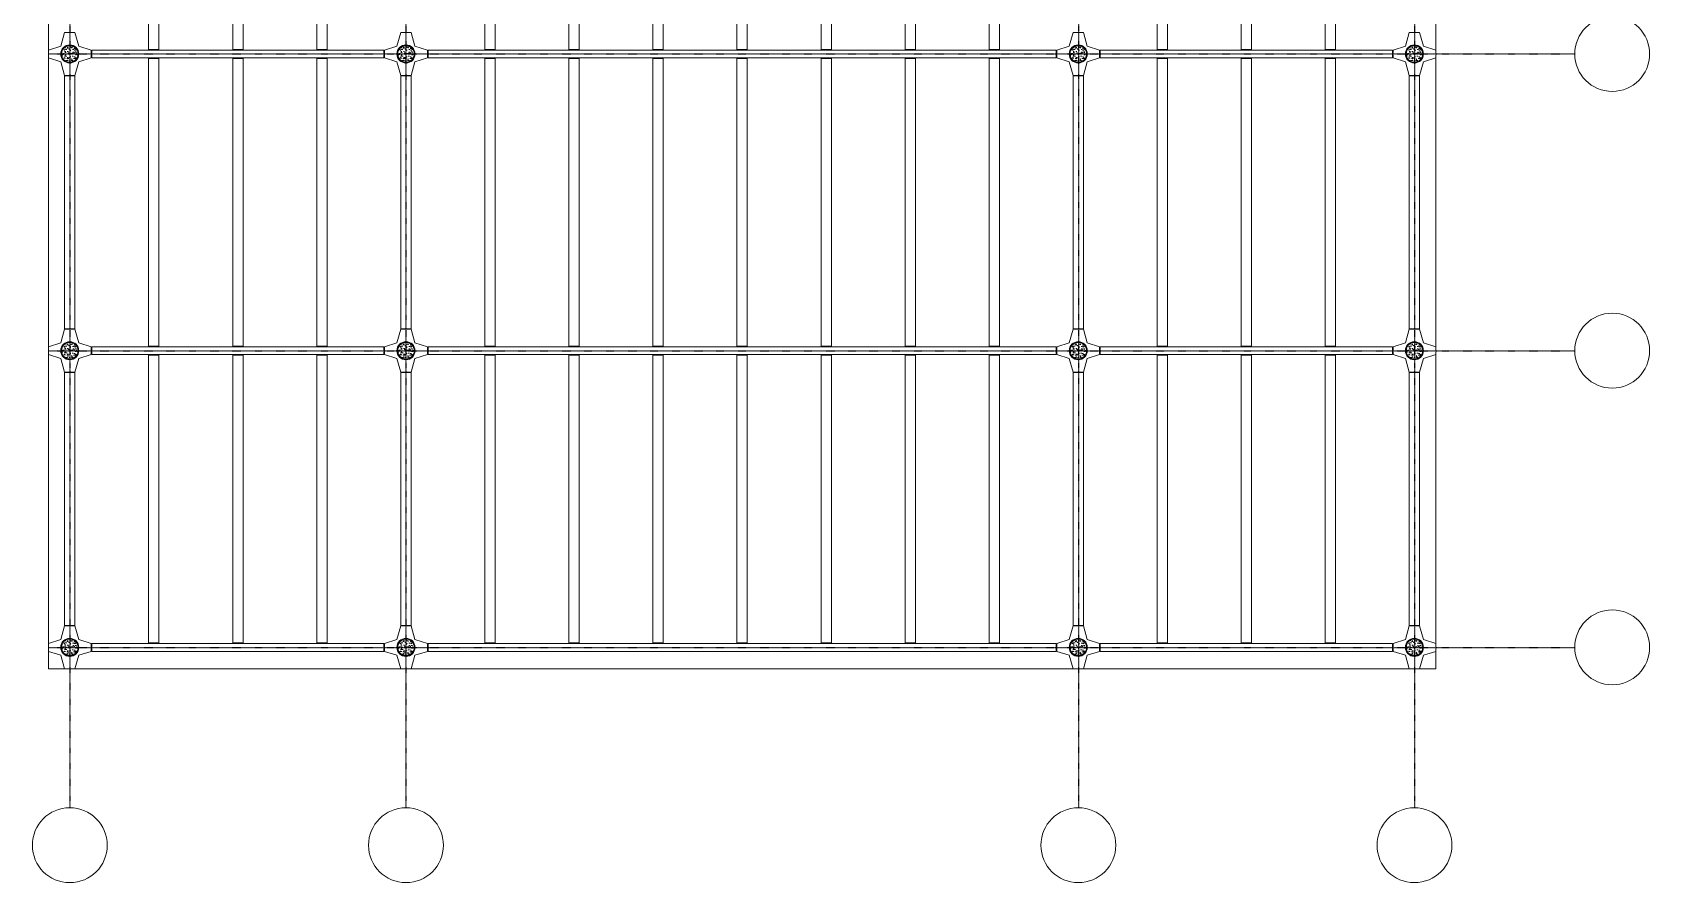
# Model space of a CAD drawing. Header units: millimetres. Extents: x -6949 to 305728, y -55091 to 76684.
# Drawn here: x 264678 to 305569, y -4653 to 16840 of the extents above; entities that cross this region are included whole.
import ezdxf

# ---------------------------------------------------------------- set-up
doc = ezdxf.new("R2010")
doc.units = ezdxf.units.MM
doc.linetypes.add('TRATTO-PUNTO', pattern=[1, 0.5, -0.25, 0, -0.25])
for name, color, linetype, lineweight in [('armatura', 1, 'Continuous', 15), ('cemento', 253, 'Continuous', 9), ('piastra', 30, 'Continuous', 18), ('S-BEAM', 5, 'Continuous', 18), ('S-COLS', 7, 'Continuous', 18), ('solaio', 252, 'Continuous', 9)]:
    doc.layers.add(name, color=color, linetype=linetype, lineweight=lineweight)
doc.layers.add('griglie', color=6, linetype='TRATTO-PUNTO')

# ---------------------------------------------------------------- blocks, each defined once
blk = doc.blocks.new('*U316')
blk.add_circle((0, 0), 8)
blk = doc.blocks.new('*U317')
at = {"layer": 'armatura', "color": 0, "linetype": 'ByBlock', "lineweight": -2, "transparency": 16777216}
for p, rotation in [((17391, -55181), 323.9999999999998), ((17476, -55119), 287.9999999999999), ((17582, -55119), 251.9999999999999), ((17667, -55181), 215.9999999999999), ((17391, -55381), 35.99999999999999), ((17476, -55443), 71.99999999999996), ((17582, -55443), 108), ((17667, -55381), 143.9999999999999), ((17700, -55281), 180)]:
    blk.add_blockref('*U316', p, dxfattribs=dict(at, rotation=rotation))
blk.add_blockref('*U316', (17359, -55281), dxfattribs=at)
blk = doc.blocks.new('*U302')
blk.add_circle((0, 0), 8)
blk = doc.blocks.new('*U303')
at = {"layer": 'armatura', "color": 0, "linetype": 'ByBlock', "lineweight": -2, "transparency": 16777216}
for p, rotation in [((17391, -55181), 323.9999999999998), ((17476, -55119), 287.9999999999999), ((17582, -55119), 251.9999999999999), ((17667, -55181), 215.9999999999999), ((17391, -55381), 35.99999999999999), ((17476, -55443), 71.99999999999996), ((17582, -55443), 108), ((17667, -55381), 143.9999999999999), ((17700, -55281), 180)]:
    blk.add_blockref('*U302', p, dxfattribs=dict(at, rotation=rotation))
blk.add_blockref('*U302', (17359, -55281), dxfattribs=at)
blk = doc.blocks.new('*U304')
blk.add_circle((0, 0), 8)
blk = doc.blocks.new('*U305')
at = {"layer": 'armatura', "color": 0, "linetype": 'ByBlock', "lineweight": -2, "transparency": 16777216}
for p, rotation in [((17391, -55181), 323.9999999999998), ((17476, -55119), 287.9999999999999), ((17582, -55119), 251.9999999999999), ((17667, -55181), 215.9999999999999), ((17391, -55381), 35.99999999999999), ((17476, -55443), 71.99999999999996), ((17582, -55443), 108), ((17667, -55381), 143.9999999999999), ((17700, -55281), 180)]:
    blk.add_blockref('*U304', p, dxfattribs=dict(at, rotation=rotation))
blk.add_blockref('*U304', (17359, -55281), dxfattribs=at)
blk = doc.blocks.new('*U306')
blk.add_circle((0, 0), 8)
blk = doc.blocks.new('*U307')
at = {"layer": 'armatura', "color": 0, "linetype": 'ByBlock', "lineweight": -2, "transparency": 16777216}
for p, rotation in [((17391, -55181), 323.9999999999998), ((17476, -55119), 287.9999999999999), ((17582, -55119), 251.9999999999999), ((17667, -55181), 215.9999999999999), ((17391, -55381), 35.99999999999999), ((17476, -55443), 71.99999999999996), ((17582, -55443), 108), ((17667, -55381), 143.9999999999999), ((17700, -55281), 180)]:
    blk.add_blockref('*U306', p, dxfattribs=dict(at, rotation=rotation))
blk.add_blockref('*U306', (17359, -55281), dxfattribs=at)
blk = doc.blocks.new('*U308')
blk.add_circle((0, 0), 8)
blk = doc.blocks.new('*U309')
at = {"layer": 'armatura', "color": 0, "linetype": 'ByBlock', "lineweight": -2, "transparency": 16777216}
for p, rotation in [((17391, -55181), 323.9999999999998), ((17476, -55119), 287.9999999999999), ((17582, -55119), 251.9999999999999), ((17667, -55181), 215.9999999999999), ((17391, -55381), 35.99999999999999), ((17476, -55443), 71.99999999999996), ((17582, -55443), 108), ((17667, -55381), 143.9999999999999), ((17700, -55281), 180)]:
    blk.add_blockref('*U308', p, dxfattribs=dict(at, rotation=rotation))
blk.add_blockref('*U308', (17359, -55281), dxfattribs=at)
blk = doc.blocks.new('*U310')
blk.add_circle((0, 0), 8)
blk = doc.blocks.new('*U311')
at = {"layer": 'armatura', "color": 0, "linetype": 'ByBlock', "lineweight": -2, "transparency": 16777216}
for p, rotation in [((17391, -55181), 323.9999999999998), ((17476, -55119), 287.9999999999999), ((17582, -55119), 251.9999999999999), ((17667, -55181), 215.9999999999999), ((17391, -55381), 35.99999999999999), ((17476, -55443), 71.99999999999996), ((17582, -55443), 108), ((17667, -55381), 143.9999999999999), ((17700, -55281), 180)]:
    blk.add_blockref('*U310', p, dxfattribs=dict(at, rotation=rotation))
blk.add_blockref('*U310', (17359, -55281), dxfattribs=at)
blk = doc.blocks.new('*U345')
blk.add_circle((0, 0), 8)
blk = doc.blocks.new('*U346')
at = {"layer": 'armatura', "color": 0, "linetype": 'ByBlock', "lineweight": -2, "transparency": 16777216}
for p, rotation in [((17391, -55181), 323.9999999999998), ((17476, -55119), 287.9999999999999), ((17582, -55119), 251.9999999999999), ((17667, -55181), 215.9999999999999), ((17391, -55381), 35.99999999999999), ((17476, -55443), 71.99999999999996), ((17582, -55443), 108), ((17667, -55381), 143.9999999999999), ((17700, -55281), 180)]:
    blk.add_blockref('*U345', p, dxfattribs=dict(at, rotation=rotation))
blk.add_blockref('*U345', (17359, -55281), dxfattribs=at)
blk = doc.blocks.new('*U347')
blk.add_circle((0, 0), 8)
blk = doc.blocks.new('*U348')
at = {"layer": 'armatura', "color": 0, "linetype": 'ByBlock', "lineweight": -2, "transparency": 16777216}
for p, rotation in [((17391, -55181), 323.9999999999998), ((17476, -55119), 287.9999999999999), ((17582, -55119), 251.9999999999999), ((17667, -55181), 215.9999999999999), ((17391, -55381), 35.99999999999999), ((17476, -55443), 71.99999999999996), ((17582, -55443), 108), ((17667, -55381), 143.9999999999999), ((17700, -55281), 180)]:
    blk.add_blockref('*U347', p, dxfattribs=dict(at, rotation=rotation))
blk.add_blockref('*U347', (17359, -55281), dxfattribs=at)
blk = doc.blocks.new('*U349')
blk.add_circle((0, 0), 8)
blk = doc.blocks.new('*U350')
at = {"layer": 'armatura', "color": 0, "linetype": 'ByBlock', "lineweight": -2, "transparency": 16777216}
for p, rotation in [((17391, -55181), 323.9999999999998), ((17476, -55119), 287.9999999999999), ((17582, -55119), 251.9999999999999), ((17667, -55181), 215.9999999999999), ((17391, -55381), 35.99999999999999), ((17476, -55443), 71.99999999999996), ((17582, -55443), 108), ((17667, -55381), 143.9999999999999), ((17700, -55281), 180)]:
    blk.add_blockref('*U349', p, dxfattribs=dict(at, rotation=rotation))
blk.add_blockref('*U349', (17359, -55281), dxfattribs=at)
blk = doc.blocks.new('*U351')
blk.add_circle((0, 0), 8)
blk = doc.blocks.new('*U352')
at = {"layer": 'armatura', "color": 0, "linetype": 'ByBlock', "lineweight": -2, "transparency": 16777216}
for p, rotation in [((17391, -55181), 323.9999999999998), ((17476, -55119), 287.9999999999999), ((17582, -55119), 251.9999999999999), ((17667, -55181), 215.9999999999999), ((17391, -55381), 35.99999999999999), ((17476, -55443), 71.99999999999996), ((17582, -55443), 108), ((17667, -55381), 143.9999999999999), ((17700, -55281), 180)]:
    blk.add_blockref('*U351', p, dxfattribs=dict(at, rotation=rotation))
blk.add_blockref('*U351', (17359, -55281), dxfattribs=at)
blk = doc.blocks.new('*U353')
blk.add_circle((0, 0), 8)
blk = doc.blocks.new('*U338')
at = {"layer": 'armatura', "color": 0, "linetype": 'ByBlock', "lineweight": -2, "transparency": 16777216}
for p, rotation in [((17391, -55181), 323.9999999999998), ((17476, -55119), 287.9999999999999), ((17582, -55119), 251.9999999999999), ((17667, -55181), 215.9999999999999), ((17391, -55381), 35.99999999999999), ((17476, -55443), 71.99999999999996), ((17582, -55443), 108), ((17667, -55381), 143.9999999999999), ((17700, -55281), 180)]:
    blk.add_blockref('*U353', p, dxfattribs=dict(at, rotation=rotation))
blk.add_blockref('*U353', (17359, -55281), dxfattribs=at)
blk = doc.blocks.new('*U339')
blk.add_circle((0, 0), 8)
blk = doc.blocks.new('*U340')
at = {"layer": 'armatura', "color": 0, "linetype": 'ByBlock', "lineweight": -2, "transparency": 16777216}
for p, rotation in [((17391, -55181), 323.9999999999998), ((17476, -55119), 287.9999999999999), ((17582, -55119), 251.9999999999999), ((17667, -55181), 215.9999999999999), ((17391, -55381), 35.99999999999999), ((17476, -55443), 71.99999999999996), ((17582, -55443), 108), ((17667, -55381), 143.9999999999999), ((17700, -55281), 180)]:
    blk.add_blockref('*U339', p, dxfattribs=dict(at, rotation=rotation))
blk.add_blockref('*U339', (17359, -55281), dxfattribs=at)
blk = doc.blocks.new('*U326')
at = {"true_color": 0xc7c8ca}
h = blk.add_hatch(color=9, dxfattribs=at)
h.dxf.hatch_style = 1
h.paths.add_polyline_path([(-229, 0, 1), (229, 0, 1)])
h.paths.add_polyline_path([(-209, 0, -1), (209, 0, -1)], flags=16)
h.paths.add_polyline_path([(-146, -100, -1), (-130, -100, -1)], flags=0)
h.paths.add_polyline_path([(-179, 0, -1), (-163, 0, -1)], flags=0)
h.paths.add_polyline_path([(-61, -162, -1), (-45, -162, -1)], flags=0)
h.paths.add_polyline_path([(-146, 100, -1), (-130, 100, -1)], flags=0)
h.paths.add_polyline_path([(45, -162, -1), (61, -162, -1)], flags=0)
h.paths.add_polyline_path([(-61, 162, -1), (-45, 162, -1)], flags=0)
h.paths.add_polyline_path([(130, -100, -1), (146, -100, -1)], flags=0)
h.paths.add_polyline_path([(45, 162, -1), (61, 162, -1)], flags=0)
h.paths.add_polyline_path([(163, 0, -1), (179, 0, -1)], flags=0)
h.paths.add_polyline_path([(130, 100, -1), (146, 100, -1)], flags=0)
blk = doc.blocks.new('*U327')
at = {"layer": 'piastra', "color": 0, "linetype": 'ByBlock', "lineweight": -2, "transparency": 16777216}
for p in [(0, 37500), (8500, 37500), (0, 30000), (8500, 30000), (0, 22500), (8500, 22500), (0, 15000), (8500, 15000), (0, 7500), (8500, 7500), (0, 0), (8500, 0)]:
    blk.add_blockref('*U326', p, dxfattribs=at)
blk = doc.blocks.new('*U328')
at = {"true_color": 0xc7c8ca}
h = blk.add_hatch(color=9, dxfattribs=at)
h.dxf.hatch_style = 1
h.paths.add_polyline_path([(-229, 0, 1), (229, 0, 1)])
h.paths.add_polyline_path([(-209, 0, -1), (209, 0, -1)], flags=16)
h.paths.add_polyline_path([(-146, -100, -1), (-130, -100, -1)], flags=0)
h.paths.add_polyline_path([(-179, 0, -1), (-163, 0, -1)], flags=0)
h.paths.add_polyline_path([(-61, -162, -1), (-45, -162, -1)], flags=0)
h.paths.add_polyline_path([(-146, 100, -1), (-130, 100, -1)], flags=0)
h.paths.add_polyline_path([(45, -162, -1), (61, -162, -1)], flags=0)
h.paths.add_polyline_path([(-61, 162, -1), (-45, 162, -1)], flags=0)
h.paths.add_polyline_path([(130, -100, -1), (146, -100, -1)], flags=0)
h.paths.add_polyline_path([(45, 162, -1), (61, 162, -1)], flags=0)
h.paths.add_polyline_path([(163, 0, -1), (179, 0, -1)], flags=0)
h.paths.add_polyline_path([(130, 100, -1), (146, 100, -1)], flags=0)
blk = doc.blocks.new('*U329')
at = {"layer": 'piastra', "color": 0, "linetype": 'ByBlock', "lineweight": -2, "transparency": 16777216}
for p in [(0, 37500), (8500, 37500), (0, 30000), (8500, 30000), (0, 22500), (8500, 22500), (0, 15000), (8500, 15000), (0, 7500), (8500, 7500), (0, 0), (8500, 0)]:
    blk.add_blockref('*U328', p, dxfattribs=at)

msp = doc.modelspace()

# ---------------------------------------------------------------- hatches: boundary and pattern name
at = {"layer": 'cemento'}
h = msp.add_hatch(dxfattribs=at)
h.set_pattern_fill('AR-CONC', color=256, angle=48)
h.set_pattern_definition([(98, (102623.7, 15939.3), (133.75039, 124.72426), [19.05, -209.55]), (43, (102623.7, 15939.3), (-165.56536, 101.65102), [15.24, -167.64058]), (148.45144, (102634.84, 15949.69), (-31.81497, 226.37527), [16.19, -178.09024]), (94.1842, (102585.94, 15973.29), (212.63082, 173.31918), [28.575, -314.325]), (144.63556, (102603.66, 15987.73), (-25.01907, 341.98605), [24.285, -267.1356]), (39.18415, (102585.94, 15973.29), (-25.01907, 341.98605), [22.85997, -251.45973]), (69, (102612.38, 15983.66), (177.44768, 44.24268), [19.05, -209.55]), (14, (102612.38, 15983.66), (-95.5247, 169.17366), [15.24, -167.64]), (119.45145, (102627.17, 15987.35), (81.92298, 213.41634), [16.19, -178.08994]), (85.5, (102623.696, 15939.294), (-60.76996, 58.873644), [0, -165.608, 0, -170.18, 0, -168.275]), (55.5, (102623.7, 15939.29), (-29.737594, 116.690575), [0, -97.028, 0, -161.798, 0, -64.135]), (15.5, (102585.795, 15897.2), (94.985104, 96.93017), [0, -63.5, 0, -198.12, 0, -262.89]), (5.5, (102568.8, 15878.32), (80.2222, 127.09508), [0, -82.55, 0, -131.572, 0, -186.69])])
h.paths.add_polyline_path([(265416.3069, 16293.6191, 1), (265833.3069, 16293.6191, 1)])
h.paths.add_polyline_path([(265478.8695, 16193.4017, -1), (265494.8695, 16193.4017, -1)], flags=16)
h.paths.add_polyline_path([(265446.3069, 16293.6191, -1), (265462.3069, 16293.6191, -1)], flags=16)
h.paths.add_polyline_path([(265564.1195, 16131.464, -1), (265580.1195, 16131.464, -1)], flags=16)
h.paths.add_polyline_path([(265478.8695, 16393.8365, -1), (265494.8695, 16393.8365, -1)], flags=16)
h.paths.add_polyline_path([(265669.4943, 16131.464, -1), (265685.4943, 16131.464, -1)], flags=16)
h.paths.add_polyline_path([(265564.1195, 16455.7742, -1), (265580.1195, 16455.7742, -1)], flags=16)
h.paths.add_polyline_path([(265754.7443, 16193.4017, -1), (265770.7443, 16193.4017, -1)], flags=16)
h.paths.add_polyline_path([(265669.4943, 16455.7742, -1), (265685.4943, 16455.7742, -1)], flags=16)
h.paths.add_polyline_path([(265787.3069, 16293.6191, -1), (265803.3069, 16293.6191, -1)], flags=16)
h.paths.add_polyline_path([(265754.7443, 16393.8365, -1), (265770.7443, 16393.8365, -1)], flags=16)
h = msp.add_hatch(dxfattribs=at)
h.set_pattern_fill('AR-CONC', color=256, angle=48)
h.set_pattern_definition([(98, (111123.7, 15939.3), (133.75039, 124.72426), [19.05, -209.55]), (43, (111123.7, 15939.3), (-165.56536, 101.65102), [15.24, -167.64058]), (148.45144, (111134.84, 15949.69), (-31.81497, 226.37527), [16.19, -178.09024]), (94.1842, (111085.94, 15973.29), (212.63082, 173.31918), [28.575, -314.325]), (144.63556, (111103.66, 15987.73), (-25.01907, 341.98605), [24.285, -267.1356]), (39.18415, (111085.94, 15973.29), (-25.01907, 341.98605), [22.85997, -251.45973]), (69, (111112.38, 15983.66), (177.44768, 44.24268), [19.05, -209.55]), (14, (111112.38, 15983.66), (-95.5247, 169.17366), [15.24, -167.64]), (119.45145, (111127.17, 15987.35), (81.92298, 213.41634), [16.19, -178.08994]), (85.5, (111123.696, 15939.294), (-60.76996, 58.873644), [0, -165.608, 0, -170.18, 0, -168.275]), (55.5, (111123.7, 15939.29), (-29.737594, 116.690575), [0, -97.028, 0, -161.798, 0, -64.135]), (15.5, (111085.795, 15897.2), (94.985104, 96.93017), [0, -63.5, 0, -198.12, 0, -262.89]), (5.5, (111068.8, 15878.32), (80.2222, 127.09508), [0, -82.55, 0, -131.572, 0, -186.69])])
h.paths.add_polyline_path([(273916.3071, 16293.6191, 1), (274333.3071, 16293.6191, 1)])
h.paths.add_polyline_path([(273978.8698, 16193.4017, -1), (273994.8698, 16193.4017, -1)], flags=16)
h.paths.add_polyline_path([(273946.3071, 16293.6191, -1), (273962.3071, 16293.6191, -1)], flags=16)
h.paths.add_polyline_path([(274064.1198, 16131.464, -1), (274080.1198, 16131.464, -1)], flags=16)
h.paths.add_polyline_path([(273978.8698, 16393.8365, -1), (273994.8698, 16393.8365, -1)], flags=16)
h.paths.add_polyline_path([(274169.4945, 16131.464, -1), (274185.4945, 16131.464, -1)], flags=16)
h.paths.add_polyline_path([(274064.1198, 16455.7742, -1), (274080.1198, 16455.7742, -1)], flags=16)
h.paths.add_polyline_path([(274254.7445, 16193.4017, -1), (274270.7445, 16193.4017, -1)], flags=16)
h.paths.add_polyline_path([(274169.4945, 16455.7742, -1), (274185.4945, 16455.7742, -1)], flags=16)
h.paths.add_polyline_path([(274287.3071, 16293.6191, -1), (274303.3071, 16293.6191, -1)], flags=16)
h.paths.add_polyline_path([(274254.7445, 16393.8365, -1), (274270.7445, 16393.8365, -1)], flags=16)
h = msp.add_hatch(dxfattribs=at)
h.set_pattern_fill('AR-CONC', color=256, angle=48)
h.set_pattern_definition([(98, (128121.22, 15939.3), (133.75039, 124.72426), [19.05, -209.55]), (43, (128121.22, 15939.3), (-165.56536, 101.65102), [15.24, -167.64058]), (148.45144, (128132.37, 15949.69), (-31.81497, 226.37527), [16.19, -178.09024]), (94.1842, (128083.47, 15973.29), (212.63082, 173.31918), [28.575, -314.325]), (144.63556, (128101.2, 15987.73), (-25.01907, 341.98605), [24.285, -267.1356]), (39.18415, (128083.47, 15973.29), (-25.01907, 341.98605), [22.85997, -251.45973]), (69, (128109.9, 15983.66), (177.44768, 44.24268), [19.05, -209.55]), (14, (128109.9, 15983.66), (-95.5247, 169.17366), [15.24, -167.64]), (119.45145, (128124.69, 15987.35), (81.92298, 213.41634), [16.19, -178.08994]), (85.5, (128121.22, 15939.294), (-60.76996, 58.873644), [0, -165.608, 0, -170.18, 0, -168.275]), (55.5, (128121.22, 15939.29), (-29.737594, 116.690575), [0, -97.028, 0, -161.798, 0, -64.135]), (15.5, (128083.32, 15897.2), (94.985104, 96.93017), [0, -63.5, 0, -198.12, 0, -262.89]), (5.5, (128066.32, 15878.32), (80.2222, 127.09508), [0, -82.55, 0, -131.572, 0, -186.69])])
h.paths.add_polyline_path([(290913.8307, 16293.6191, 1), (291330.8307, 16293.6191, 1)])
h.paths.add_polyline_path([(290976.3933, 16193.4017, -1), (290992.3933, 16193.4017, -1)], flags=16)
h.paths.add_polyline_path([(290943.8307, 16293.6191, -1), (290959.8307, 16293.6191, -1)], flags=16)
h.paths.add_polyline_path([(291061.6433, 16131.464, -1), (291077.6433, 16131.464, -1)], flags=16)
h.paths.add_polyline_path([(290976.3933, 16393.8365, -1), (290992.3933, 16393.8365, -1)], flags=16)
h.paths.add_polyline_path([(291167.0181, 16131.464, -1), (291183.0181, 16131.464, -1)], flags=16)
h.paths.add_polyline_path([(291061.6433, 16455.7742, -1), (291077.6433, 16455.7742, -1)], flags=16)
h.paths.add_polyline_path([(291252.2681, 16193.4017, -1), (291268.2681, 16193.4017, -1)], flags=16)
h.paths.add_polyline_path([(291167.0181, 16455.7742, -1), (291183.0181, 16455.7742, -1)], flags=16)
h.paths.add_polyline_path([(291284.8307, 16293.6191, -1), (291300.8307, 16293.6191, -1)], flags=16)
h.paths.add_polyline_path([(291252.2681, 16393.8365, -1), (291268.2681, 16393.8365, -1)], flags=16)
h = msp.add_hatch(dxfattribs=at)
h.set_pattern_fill('AR-CONC', color=256, angle=48)
h.set_pattern_definition([(98, (136621.22, 15939.3), (133.75039, 124.72426), [19.05, -209.55]), (43, (136621.22, 15939.3), (-165.56536, 101.65102), [15.24, -167.64058]), (148.45144, (136632.37, 15949.69), (-31.81497, 226.37527), [16.19, -178.09024]), (94.1842, (136583.47, 15973.29), (212.63082, 173.31918), [28.575, -314.325]), (144.63556, (136601.2, 15987.73), (-25.01907, 341.98605), [24.285, -267.1356]), (39.18415, (136583.47, 15973.29), (-25.01907, 341.98605), [22.85997, -251.45973]), (69, (136609.9, 15983.66), (177.44768, 44.24268), [19.05, -209.55]), (14, (136609.9, 15983.66), (-95.5247, 169.17366), [15.24, -167.64]), (119.45145, (136624.69, 15987.35), (81.92298, 213.41634), [16.19, -178.08994]), (85.5, (136621.22, 15939.294), (-60.76996, 58.873644), [0, -165.608, 0, -170.18, 0, -168.275]), (55.5, (136621.22, 15939.29), (-29.737594, 116.690575), [0, -97.028, 0, -161.798, 0, -64.135]), (15.5, (136583.32, 15897.2), (94.985104, 96.93017), [0, -63.5, 0, -198.12, 0, -262.89]), (5.5, (136566.32, 15878.32), (80.2222, 127.09508), [0, -82.55, 0, -131.572, 0, -186.69])])
h.paths.add_polyline_path([(299413.831, 16293.6191, 1), (299830.831, 16293.6191, 1)])
h.paths.add_polyline_path([(299476.3936, 16193.4017, -1), (299492.3936, 16193.4017, -1)], flags=16)
h.paths.add_polyline_path([(299443.831, 16293.6191, -1), (299459.831, 16293.6191, -1)], flags=16)
h.paths.add_polyline_path([(299561.6436, 16131.464, -1), (299577.6436, 16131.464, -1)], flags=16)
h.paths.add_polyline_path([(299476.3936, 16393.8365, -1), (299492.3936, 16393.8365, -1)], flags=16)
h.paths.add_polyline_path([(299667.0184, 16131.464, -1), (299683.0184, 16131.464, -1)], flags=16)
h.paths.add_polyline_path([(299561.6436, 16455.7742, -1), (299577.6436, 16455.7742, -1)], flags=16)
h.paths.add_polyline_path([(299752.2684, 16193.4017, -1), (299768.2684, 16193.4017, -1)], flags=16)
h.paths.add_polyline_path([(299667.0184, 16455.7742, -1), (299683.0184, 16455.7742, -1)], flags=16)
h.paths.add_polyline_path([(299784.831, 16293.6191, -1), (299800.831, 16293.6191, -1)], flags=16)
h.paths.add_polyline_path([(299752.2684, 16393.8365, -1), (299768.2684, 16393.8365, -1)], flags=16)
h = msp.add_hatch(dxfattribs=at)
h.set_pattern_fill('AR-CONC', color=256, angle=48)
h.set_pattern_definition([(98, (102623.7, 8439.3), (133.75039, 124.72426), [19.05, -209.55]), (43, (102623.7, 8439.3), (-165.56536, 101.65102), [15.24, -167.64058]), (148.45144, (102634.84, 8449.69), (-31.81497, 226.37527), [16.19, -178.09024]), (94.1842, (102585.94, 8473.29), (212.63082, 173.31918), [28.575, -314.325]), (144.63556, (102603.66, 8487.73), (-25.01907, 341.98605), [24.285, -267.1356]), (39.18415, (102585.94, 8473.29), (-25.01907, 341.98605), [22.85997, -251.45973]), (69, (102612.38, 8483.66), (177.44768, 44.24268), [19.05, -209.55]), (14, (102612.38, 8483.66), (-95.5247, 169.17366), [15.24, -167.64]), (119.45145, (102627.17, 8487.35), (81.92298, 213.41634), [16.19, -178.08994]), (85.5, (102623.696, 8439.294), (-60.76996, 58.873644), [0, -165.608, 0, -170.18, 0, -168.275]), (55.5, (102623.7, 8439.29), (-29.737594, 116.690575), [0, -97.028, 0, -161.798, 0, -64.135]), (15.5, (102585.795, 8397.2), (94.985104, 96.93017), [0, -63.5, 0, -198.12, 0, -262.89]), (5.5, (102568.8, 8378.32), (80.2222, 127.09508), [0, -82.55, 0, -131.572, 0, -186.69])])
h.paths.add_polyline_path([(265416.3069, 8793.6189, 1), (265833.3069, 8793.6189, 1)])
h.paths.add_polyline_path([(265478.8695, 8693.4015, -1), (265494.8695, 8693.4015, -1)], flags=16)
h.paths.add_polyline_path([(265446.3069, 8793.6189, -1), (265462.3069, 8793.6189, -1)], flags=16)
h.paths.add_polyline_path([(265564.1195, 8631.4637, -1), (265580.1195, 8631.4637, -1)], flags=16)
h.paths.add_polyline_path([(265478.8695, 8893.8362, -1), (265494.8695, 8893.8362, -1)], flags=16)
h.paths.add_polyline_path([(265669.4943, 8631.4637, -1), (265685.4943, 8631.4637, -1)], flags=16)
h.paths.add_polyline_path([(265564.1195, 8955.774, -1), (265580.1195, 8955.774, -1)], flags=16)
h.paths.add_polyline_path([(265754.7443, 8693.4015, -1), (265770.7443, 8693.4015, -1)], flags=16)
h.paths.add_polyline_path([(265669.4943, 8955.774, -1), (265685.4943, 8955.774, -1)], flags=16)
h.paths.add_polyline_path([(265787.3069, 8793.6189, -1), (265803.3069, 8793.6189, -1)], flags=16)
h.paths.add_polyline_path([(265754.7443, 8893.8362, -1), (265770.7443, 8893.8362, -1)], flags=16)
h = msp.add_hatch(dxfattribs=at)
h.set_pattern_fill('AR-CONC', color=256, angle=48)
h.set_pattern_definition([(98, (111123.7, 8439.3), (133.75039, 124.72426), [19.05, -209.55]), (43, (111123.7, 8439.3), (-165.56536, 101.65102), [15.24, -167.64058]), (148.45144, (111134.84, 8449.69), (-31.81497, 226.37527), [16.19, -178.09024]), (94.1842, (111085.94, 8473.29), (212.63082, 173.31918), [28.575, -314.325]), (144.63556, (111103.66, 8487.73), (-25.01907, 341.98605), [24.285, -267.1356]), (39.18415, (111085.94, 8473.29), (-25.01907, 341.98605), [22.85997, -251.45973]), (69, (111112.38, 8483.66), (177.44768, 44.24268), [19.05, -209.55]), (14, (111112.38, 8483.66), (-95.5247, 169.17366), [15.24, -167.64]), (119.45145, (111127.17, 8487.35), (81.92298, 213.41634), [16.19, -178.08994]), (85.5, (111123.696, 8439.294), (-60.76996, 58.873644), [0, -165.608, 0, -170.18, 0, -168.275]), (55.5, (111123.7, 8439.29), (-29.737594, 116.690575), [0, -97.028, 0, -161.798, 0, -64.135]), (15.5, (111085.795, 8397.2), (94.985104, 96.93017), [0, -63.5, 0, -198.12, 0, -262.89]), (5.5, (111068.8, 8378.32), (80.2222, 127.09508), [0, -82.55, 0, -131.572, 0, -186.69])])
h.paths.add_polyline_path([(273916.3071, 8793.6189, 1), (274333.3071, 8793.6189, 1)])
h.paths.add_polyline_path([(273978.8698, 8693.4015, -1), (273994.8698, 8693.4015, -1)], flags=16)
h.paths.add_polyline_path([(273946.3071, 8793.6189, -1), (273962.3071, 8793.6189, -1)], flags=16)
h.paths.add_polyline_path([(274064.1198, 8631.4637, -1), (274080.1198, 8631.4637, -1)], flags=16)
h.paths.add_polyline_path([(273978.8698, 8893.8362, -1), (273994.8698, 8893.8362, -1)], flags=16)
h.paths.add_polyline_path([(274169.4945, 8631.4637, -1), (274185.4945, 8631.4637, -1)], flags=16)
h.paths.add_polyline_path([(274064.1198, 8955.774, -1), (274080.1198, 8955.774, -1)], flags=16)
h.paths.add_polyline_path([(274254.7445, 8693.4015, -1), (274270.7445, 8693.4015, -1)], flags=16)
h.paths.add_polyline_path([(274169.4945, 8955.774, -1), (274185.4945, 8955.774, -1)], flags=16)
h.paths.add_polyline_path([(274287.3071, 8793.6189, -1), (274303.3071, 8793.6189, -1)], flags=16)
h.paths.add_polyline_path([(274254.7445, 8893.8362, -1), (274270.7445, 8893.8362, -1)], flags=16)
h = msp.add_hatch(dxfattribs=at)
h.set_pattern_fill('AR-CONC', color=256, angle=48)
h.set_pattern_definition([(98, (128121.22, 8439.3), (133.75039, 124.72426), [19.05, -209.55]), (43, (128121.22, 8439.3), (-165.56536, 101.65102), [15.24, -167.64058]), (148.45144, (128132.37, 8449.69), (-31.81497, 226.37527), [16.19, -178.09024]), (94.1842, (128083.47, 8473.29), (212.63082, 173.31918), [28.575, -314.325]), (144.63556, (128101.2, 8487.73), (-25.01907, 341.98605), [24.285, -267.1356]), (39.18415, (128083.47, 8473.29), (-25.01907, 341.98605), [22.85997, -251.45973]), (69, (128109.9, 8483.66), (177.44768, 44.24268), [19.05, -209.55]), (14, (128109.9, 8483.66), (-95.5247, 169.17366), [15.24, -167.64]), (119.45145, (128124.69, 8487.35), (81.92298, 213.41634), [16.19, -178.08994]), (85.5, (128121.22, 8439.294), (-60.76996, 58.873644), [0, -165.608, 0, -170.18, 0, -168.275]), (55.5, (128121.22, 8439.29), (-29.737594, 116.690575), [0, -97.028, 0, -161.798, 0, -64.135]), (15.5, (128083.32, 8397.2), (94.985104, 96.93017), [0, -63.5, 0, -198.12, 0, -262.89]), (5.5, (128066.32, 8378.32), (80.2222, 127.09508), [0, -82.55, 0, -131.572, 0, -186.69])])
h.paths.add_polyline_path([(290913.8307, 8793.6189, 1), (291330.8307, 8793.6189, 1)])
h.paths.add_polyline_path([(290976.3933, 8693.4015, -1), (290992.3933, 8693.4015, -1)], flags=16)
h.paths.add_polyline_path([(290943.8307, 8793.6189, -1), (290959.8307, 8793.6189, -1)], flags=16)
h.paths.add_polyline_path([(291061.6433, 8631.4637, -1), (291077.6433, 8631.4637, -1)], flags=16)
h.paths.add_polyline_path([(290976.3933, 8893.8362, -1), (290992.3933, 8893.8362, -1)], flags=16)
h.paths.add_polyline_path([(291167.0181, 8631.4637, -1), (291183.0181, 8631.4637, -1)], flags=16)
h.paths.add_polyline_path([(291061.6433, 8955.774, -1), (291077.6433, 8955.774, -1)], flags=16)
h.paths.add_polyline_path([(291252.2681, 8693.4015, -1), (291268.2681, 8693.4015, -1)], flags=16)
h.paths.add_polyline_path([(291167.0181, 8955.774, -1), (291183.0181, 8955.774, -1)], flags=16)
h.paths.add_polyline_path([(291284.8307, 8793.6189, -1), (291300.8307, 8793.6189, -1)], flags=16)
h.paths.add_polyline_path([(291252.2681, 8893.8362, -1), (291268.2681, 8893.8362, -1)], flags=16)
h = msp.add_hatch(dxfattribs=at)
h.set_pattern_fill('AR-CONC', color=256, angle=48)
h.set_pattern_definition([(98, (136621.22, 8439.3), (133.75039, 124.72426), [19.05, -209.55]), (43, (136621.22, 8439.3), (-165.56536, 101.65102), [15.24, -167.64058]), (148.45144, (136632.37, 8449.69), (-31.81497, 226.37527), [16.19, -178.09024]), (94.1842, (136583.47, 8473.29), (212.63082, 173.31918), [28.575, -314.325]), (144.63556, (136601.2, 8487.73), (-25.01907, 341.98605), [24.285, -267.1356]), (39.18415, (136583.47, 8473.29), (-25.01907, 341.98605), [22.85997, -251.45973]), (69, (136609.9, 8483.66), (177.44768, 44.24268), [19.05, -209.55]), (14, (136609.9, 8483.66), (-95.5247, 169.17366), [15.24, -167.64]), (119.45145, (136624.69, 8487.35), (81.92298, 213.41634), [16.19, -178.08994]), (85.5, (136621.22, 8439.294), (-60.76996, 58.873644), [0, -165.608, 0, -170.18, 0, -168.275]), (55.5, (136621.22, 8439.29), (-29.737594, 116.690575), [0, -97.028, 0, -161.798, 0, -64.135]), (15.5, (136583.32, 8397.2), (94.985104, 96.93017), [0, -63.5, 0, -198.12, 0, -262.89]), (5.5, (136566.32, 8378.32), (80.2222, 127.09508), [0, -82.55, 0, -131.572, 0, -186.69])])
h.paths.add_polyline_path([(299413.831, 8793.6189, 1), (299830.831, 8793.6189, 1)])
h.paths.add_polyline_path([(299476.3936, 8693.4015, -1), (299492.3936, 8693.4015, -1)], flags=16)
h.paths.add_polyline_path([(299443.831, 8793.6189, -1), (299459.831, 8793.6189, -1)], flags=16)
h.paths.add_polyline_path([(299561.6436, 8631.4637, -1), (299577.6436, 8631.4637, -1)], flags=16)
h.paths.add_polyline_path([(299476.3936, 8893.8362, -1), (299492.3936, 8893.8362, -1)], flags=16)
h.paths.add_polyline_path([(299667.0184, 8631.4637, -1), (299683.0184, 8631.4637, -1)], flags=16)
h.paths.add_polyline_path([(299561.6436, 8955.774, -1), (299577.6436, 8955.774, -1)], flags=16)
h.paths.add_polyline_path([(299752.2684, 8693.4015, -1), (299768.2684, 8693.4015, -1)], flags=16)
h.paths.add_polyline_path([(299667.0184, 8955.774, -1), (299683.0184, 8955.774, -1)], flags=16)
h.paths.add_polyline_path([(299784.831, 8793.6189, -1), (299800.831, 8793.6189, -1)], flags=16)
h.paths.add_polyline_path([(299752.2684, 8893.8362, -1), (299768.2684, 8893.8362, -1)], flags=16)
h = msp.add_hatch(dxfattribs=at)
h.set_pattern_fill('AR-CONC', color=256, angle=48)
h.set_pattern_definition([(98, (102623.7, 939.3), (133.75039, 124.72426), [19.05, -209.55]), (43, (102623.7, 939.3), (-165.56536, 101.65102), [15.24, -167.64058]), (148.45144, (102634.84, 949.69), (-31.81497, 226.37527), [16.19, -178.09024]), (94.1842, (102585.94, 973.29), (212.63082, 173.31918), [28.575, -314.325]), (144.63556, (102603.66, 987.73), (-25.01907, 341.98605), [24.285, -267.1356]), (39.18415, (102585.94, 973.29), (-25.01907, 341.98605), [22.85997, -251.45973]), (69, (102612.38, 983.66), (177.44768, 44.24268), [19.05, -209.55]), (14, (102612.38, 983.66), (-95.5247, 169.17366), [15.24, -167.64]), (119.45145, (102627.17, 987.35), (81.92298, 213.41634), [16.19, -178.08994]), (85.5, (102623.696, 939.293), (-60.76996, 58.873644), [0, -165.608, 0, -170.18, 0, -168.275]), (55.5, (102623.7, 939.29), (-29.737594, 116.690575), [0, -97.028, 0, -161.798, 0, -64.135]), (15.5, (102585.795, 897.2), (94.985104, 96.93017), [0, -63.5, 0, -198.12, 0, -262.89]), (5.5, (102568.8, 878.32), (80.2222, 127.09508), [0, -82.55, 0, -131.572, 0, -186.69])])
h.paths.add_polyline_path([(265416.3069, 1293.6186, 1), (265833.3069, 1293.6186, 1)])
h.paths.add_polyline_path([(265478.8695, 1193.4012, -1), (265494.8695, 1193.4012, -1)], flags=16)
h.paths.add_polyline_path([(265446.3069, 1293.6186, -1), (265462.3069, 1293.6186, -1)], flags=16)
h.paths.add_polyline_path([(265564.1195, 1131.4635, -1), (265580.1195, 1131.4635, -1)], flags=16)
h.paths.add_polyline_path([(265478.8695, 1393.836, -1), (265494.8695, 1393.836, -1)], flags=16)
h.paths.add_polyline_path([(265669.4943, 1131.4635, -1), (265685.4943, 1131.4635, -1)], flags=16)
h.paths.add_polyline_path([(265564.1195, 1455.7738, -1), (265580.1195, 1455.7738, -1)], flags=16)
h.paths.add_polyline_path([(265754.7443, 1193.4012, -1), (265770.7443, 1193.4012, -1)], flags=16)
h.paths.add_polyline_path([(265669.4943, 1455.7738, -1), (265685.4943, 1455.7738, -1)], flags=16)
h.paths.add_polyline_path([(265787.3069, 1293.6186, -1), (265803.3069, 1293.6186, -1)], flags=16)
h.paths.add_polyline_path([(265754.7443, 1393.836, -1), (265770.7443, 1393.836, -1)], flags=16)
h = msp.add_hatch(dxfattribs=at)
h.set_pattern_fill('AR-CONC', color=256, angle=48)
h.set_pattern_definition([(98, (111123.7, 939.3), (133.75039, 124.72426), [19.05, -209.55]), (43, (111123.7, 939.3), (-165.56536, 101.65102), [15.24, -167.64058]), (148.45144, (111134.84, 949.69), (-31.81497, 226.37527), [16.19, -178.09024]), (94.1842, (111085.94, 973.29), (212.63082, 173.31918), [28.575, -314.325]), (144.63556, (111103.66, 987.73), (-25.01907, 341.98605), [24.285, -267.1356]), (39.18415, (111085.94, 973.29), (-25.01907, 341.98605), [22.85997, -251.45973]), (69, (111112.38, 983.66), (177.44768, 44.24268), [19.05, -209.55]), (14, (111112.38, 983.66), (-95.5247, 169.17366), [15.24, -167.64]), (119.45145, (111127.17, 987.35), (81.92298, 213.41634), [16.19, -178.08994]), (85.5, (111123.696, 939.293), (-60.76996, 58.873644), [0, -165.608, 0, -170.18, 0, -168.275]), (55.5, (111123.7, 939.29), (-29.737594, 116.690575), [0, -97.028, 0, -161.798, 0, -64.135]), (15.5, (111085.795, 897.2), (94.985104, 96.93017), [0, -63.5, 0, -198.12, 0, -262.89]), (5.5, (111068.8, 878.32), (80.2222, 127.09508), [0, -82.55, 0, -131.572, 0, -186.69])])
h.paths.add_polyline_path([(273916.3071, 1293.6186, 1), (274333.3071, 1293.6186, 1)])
h.paths.add_polyline_path([(273978.8698, 1193.4012, -1), (273994.8698, 1193.4012, -1)], flags=16)
h.paths.add_polyline_path([(273946.3071, 1293.6186, -1), (273962.3071, 1293.6186, -1)], flags=16)
h.paths.add_polyline_path([(274064.1198, 1131.4635, -1), (274080.1198, 1131.4635, -1)], flags=16)
h.paths.add_polyline_path([(273978.8698, 1393.836, -1), (273994.8698, 1393.836, -1)], flags=16)
h.paths.add_polyline_path([(274169.4945, 1131.4635, -1), (274185.4945, 1131.4635, -1)], flags=16)
h.paths.add_polyline_path([(274064.1198, 1455.7738, -1), (274080.1198, 1455.7738, -1)], flags=16)
h.paths.add_polyline_path([(274254.7445, 1193.4012, -1), (274270.7445, 1193.4012, -1)], flags=16)
h.paths.add_polyline_path([(274169.4945, 1455.7738, -1), (274185.4945, 1455.7738, -1)], flags=16)
h.paths.add_polyline_path([(274287.3071, 1293.6186, -1), (274303.3071, 1293.6186, -1)], flags=16)
h.paths.add_polyline_path([(274254.7445, 1393.836, -1), (274270.7445, 1393.836, -1)], flags=16)
h = msp.add_hatch(dxfattribs=at)
h.set_pattern_fill('AR-CONC', color=256, angle=48)
h.set_pattern_definition([(98, (128121.22, 939.3), (133.75039, 124.72426), [19.05, -209.55]), (43, (128121.22, 939.3), (-165.56536, 101.65102), [15.24, -167.64058]), (148.45144, (128132.37, 949.69), (-31.81497, 226.37527), [16.19, -178.09024]), (94.1842, (128083.47, 973.29), (212.63082, 173.31918), [28.575, -314.325]), (144.63556, (128101.2, 987.73), (-25.01907, 341.98605), [24.285, -267.1356]), (39.18415, (128083.47, 973.29), (-25.01907, 341.98605), [22.85997, -251.45973]), (69, (128109.9, 983.66), (177.44768, 44.24268), [19.05, -209.55]), (14, (128109.9, 983.66), (-95.5247, 169.17366), [15.24, -167.64]), (119.45145, (128124.69, 987.35), (81.92298, 213.41634), [16.19, -178.08994]), (85.5, (128121.22, 939.293), (-60.76996, 58.873644), [0, -165.608, 0, -170.18, 0, -168.275]), (55.5, (128121.22, 939.29), (-29.737594, 116.690575), [0, -97.028, 0, -161.798, 0, -64.135]), (15.5, (128083.32, 897.2), (94.985104, 96.93017), [0, -63.5, 0, -198.12, 0, -262.89]), (5.5, (128066.32, 878.32), (80.2222, 127.09508), [0, -82.55, 0, -131.572, 0, -186.69])])
h.paths.add_polyline_path([(290913.8307, 1293.6186, 1), (291330.8307, 1293.6186, 1)])
h.paths.add_polyline_path([(290976.3933, 1193.4012, -1), (290992.3933, 1193.4012, -1)], flags=16)
h.paths.add_polyline_path([(290943.8307, 1293.6186, -1), (290959.8307, 1293.6186, -1)], flags=16)
h.paths.add_polyline_path([(291061.6433, 1131.4635, -1), (291077.6433, 1131.4635, -1)], flags=16)
h.paths.add_polyline_path([(290976.3933, 1393.836, -1), (290992.3933, 1393.836, -1)], flags=16)
h.paths.add_polyline_path([(291167.0181, 1131.4635, -1), (291183.0181, 1131.4635, -1)], flags=16)
h.paths.add_polyline_path([(291061.6433, 1455.7738, -1), (291077.6433, 1455.7738, -1)], flags=16)
h.paths.add_polyline_path([(291252.2681, 1193.4012, -1), (291268.2681, 1193.4012, -1)], flags=16)
h.paths.add_polyline_path([(291167.0181, 1455.7738, -1), (291183.0181, 1455.7738, -1)], flags=16)
h.paths.add_polyline_path([(291284.8307, 1293.6186, -1), (291300.8307, 1293.6186, -1)], flags=16)
h.paths.add_polyline_path([(291252.2681, 1393.836, -1), (291268.2681, 1393.836, -1)], flags=16)
h = msp.add_hatch(dxfattribs=at)
h.set_pattern_fill('AR-CONC', color=256, angle=48)
h.set_pattern_definition([(98, (136621.22, 939.3), (133.75039, 124.72426), [19.05, -209.55]), (43, (136621.22, 939.3), (-165.56536, 101.65102), [15.24, -167.64058]), (148.45144, (136632.37, 949.69), (-31.81497, 226.37527), [16.19, -178.09024]), (94.1842, (136583.47, 973.29), (212.63082, 173.31918), [28.575, -314.325]), (144.63556, (136601.2, 987.73), (-25.01907, 341.98605), [24.285, -267.1356]), (39.18415, (136583.47, 973.29), (-25.01907, 341.98605), [22.85997, -251.45973]), (69, (136609.9, 983.66), (177.44768, 44.24268), [19.05, -209.55]), (14, (136609.9, 983.66), (-95.5247, 169.17366), [15.24, -167.64]), (119.45145, (136624.69, 987.35), (81.92298, 213.41634), [16.19, -178.08994]), (85.5, (136621.22, 939.293), (-60.76996, 58.873644), [0, -165.608, 0, -170.18, 0, -168.275]), (55.5, (136621.22, 939.29), (-29.737594, 116.690575), [0, -97.028, 0, -161.798, 0, -64.135]), (15.5, (136583.32, 897.2), (94.985104, 96.93017), [0, -63.5, 0, -198.12, 0, -262.89]), (5.5, (136566.32, 878.32), (80.2222, 127.09508), [0, -82.55, 0, -131.572, 0, -186.69])])
h.paths.add_polyline_path([(299413.831, 1293.6186, 1), (299830.831, 1293.6186, 1)])
h.paths.add_polyline_path([(299476.3936, 1193.4012, -1), (299492.3936, 1193.4012, -1)], flags=16)
h.paths.add_polyline_path([(299443.831, 1293.6186, -1), (299459.831, 1293.6186, -1)], flags=16)
h.paths.add_polyline_path([(299561.6436, 1131.4635, -1), (299577.6436, 1131.4635, -1)], flags=16)
h.paths.add_polyline_path([(299476.3936, 1393.836, -1), (299492.3936, 1393.836, -1)], flags=16)
h.paths.add_polyline_path([(299667.0184, 1131.4635, -1), (299683.0184, 1131.4635, -1)], flags=16)
h.paths.add_polyline_path([(299561.6436, 1455.7738, -1), (299577.6436, 1455.7738, -1)], flags=16)
h.paths.add_polyline_path([(299752.2684, 1193.4012, -1), (299768.2684, 1193.4012, -1)], flags=16)
h.paths.add_polyline_path([(299667.0184, 1455.7738, -1), (299683.0184, 1455.7738, -1)], flags=16)
h.paths.add_polyline_path([(299784.831, 1293.6186, -1), (299800.831, 1293.6186, -1)], flags=16)
h.paths.add_polyline_path([(299752.2684, 1393.836, -1), (299768.2684, 1393.836, -1)], flags=16)

# ---------------------------------------------------------------- linework, layer by layer
at = {"layer": 'griglie'}
for points in [[(265624.8069, 39334.6426), (265624.8069, -2759.69)], [(274124.8071, 39334.6426), (274124.8071, -2759.69)], [(291124.8077, 39334.6383), (291124.8077, -2759.69)], [(299622.331, 39334.6426), (299622.331, -2759.69)], [(265083.8856, 16293.4106), (303675.6397, 16293.5989)], [(265083.8856, 8793.4104), (303675.6397, 8793.5988)], [(265083.8856, 1293.6186), (303675.6397, 1293.6186)]]:
    msp.add_lwpolyline(points, dxfattribs=at)
at = {"layer": 'piastra'}
for points in [[(266165.9036, 16193.4106), (266165.9036, 16393.4106), (265852.0267, 16490.5426), (265754.8946, 16834.4196), (265493.2847, 16834.8663), (265397.7626, 16490.5426), (265083.8856, 16393.4106), (265083.8856, 16193.4106), (265397.7626, 16096.2786), (265495.0199, 15751.9579), (265754.8946, 15752.4016), (265852.0267, 16096.2786)], [(274665.9039, 16193.4106), (274665.9039, 16393.4106), (274352.0269, 16490.5426), (274254.8949, 16834.4196), (273993.2849, 16834.8663), (273897.7629, 16490.5426), (273583.8859, 16393.4106), (273583.8859, 16193.4106), (273897.7629, 16096.2786), (273995.0202, 15751.9579), (274254.8949, 15752.4016), (274352.0269, 16096.2786)], [(291663.4275, 16193.4106), (291663.4275, 16393.4106), (291349.5505, 16490.5426), (291252.4185, 16834.4196), (290990.8085, 16834.8663), (290895.2865, 16490.5426), (290581.4095, 16393.4106), (290581.4095, 16193.4106), (290895.2865, 16096.2786), (290992.5438, 15751.9579), (291252.4185, 15752.4016), (291349.5505, 16096.2786)], [(300163.4278, 16193.4106), (300163.4278, 16393.4106), (299849.5508, 16490.5426), (299752.4188, 16834.4196), (299490.8088, 16834.8663), (299395.2867, 16490.5426), (299081.4097, 16393.4106), (299081.4097, 16193.4106), (299395.2867, 16096.2786), (299492.5441, 15751.9579), (299752.4188, 15752.4016), (299849.5508, 16096.2786)], [(266165.9036, 8693.4104), (266165.9036, 8893.4104), (265852.0267, 8990.5424), (265754.8946, 9334.4194), (265493.2847, 9334.866), (265397.7626, 8990.5424), (265083.8856, 8893.4104), (265083.8856, 8693.4104), (265397.7626, 8596.2783), (265495.0199, 8251.9577), (265754.8946, 8252.4013), (265852.0267, 8596.2783)], [(274665.9039, 8693.4104), (274665.9039, 8893.4104), (274352.0269, 8990.5424), (274254.8949, 9334.4194), (273993.2849, 9334.866), (273897.7629, 8990.5424), (273583.8859, 8893.4104), (273583.8859, 8693.4104), (273897.7629, 8596.2783), (273995.0202, 8251.9577), (274254.8949, 8252.4013), (274352.0269, 8596.2783)], [(291663.4275, 8693.4104), (291663.4275, 8893.4104), (291349.5505, 8990.5424), (291252.4185, 9334.4194), (290990.8085, 9334.866), (290895.2865, 8990.5424), (290581.4095, 8893.4104), (290581.4095, 8693.4104), (290895.2865, 8596.2783), (290992.5438, 8251.9577), (291252.4185, 8252.4013), (291349.5505, 8596.2783)], [(300163.4278, 8693.4104), (300163.4278, 8893.4104), (299849.5508, 8990.5424), (299752.4188, 9334.4194), (299490.8088, 9334.866), (299395.2867, 8990.5424), (299081.4097, 8893.4104), (299081.4097, 8693.4104), (299395.2867, 8596.2783), (299492.5441, 8251.9577), (299752.4188, 8252.4013), (299849.5508, 8596.2783)], [(266165.9036, 1193.4101), (266165.9036, 1393.4101), (265852.0267, 1490.5422), (265754.8946, 1834.4191), (265493.2847, 1834.8658), (265397.7626, 1490.5422), (265083.8856, 1393.4101), (265083.8856, 1193.4101), (265397.7626, 1096.2781), (265495.0199, 751.9574), (265754.8946, 752.4011), (265852.0267, 1096.2781)], [(274665.9039, 1193.4101), (274665.9039, 1393.4101), (274352.0269, 1490.5422), (274254.8949, 1834.4191), (273993.2849, 1834.8658), (273897.7629, 1490.5422), (273583.8859, 1393.4101), (273583.8859, 1193.4101), (273897.7629, 1096.2781), (273995.0202, 751.9574), (274254.8949, 752.4011), (274352.0269, 1096.2781)], [(291663.4275, 1193.4101), (291663.4275, 1393.4101), (291349.5505, 1490.5422), (291252.4185, 1834.4191), (290990.8085, 1834.8658), (290895.2865, 1490.5422), (290581.4095, 1393.4101), (290581.4095, 1193.4101), (290895.2865, 1096.2781), (290992.5438, 751.9574), (291252.4185, 752.4011), (291349.5505, 1096.2781)], [(300163.4278, 1193.4101), (300163.4278, 1393.4101), (299849.5508, 1490.5422), (299752.4188, 1834.4191), (299490.8088, 1834.8658), (299395.2867, 1490.5422), (299081.4097, 1393.4101), (299081.4097, 1193.4101), (299395.2867, 1096.2781), (299492.5441, 751.9574), (299752.4188, 752.4011), (299849.5508, 1096.2781)]]:
    msp.add_lwpolyline(points, close=True, dxfattribs=at)
for centre in [(304622.331, 16293.6036), (304622.331, 8793.6034), (304622.331, 1293.6186), (265624.8069, -3706.3814), (274124.8071, -3706.3814), (291124.8077, -3706.3814), (299622.331, -3706.3814)]:
    msp.add_circle(centre, 946.6914, dxfattribs=at)
at = {"layer": 'S-BEAM'}
for points in [[(267879.9118, 23678.4107), (267618.2847, 23678.4107), (267618.2847, 16408.4105), (267879.9118, 16408.4105)], [(270004.9118, 23678.4107), (269743.2847, 23678.4107), (269743.2847, 16408.4105), (270004.9118, 16408.4105)], [(272129.9118, 23678.4107), (271868.2847, 23678.4107), (271868.2847, 16408.4105), (272129.9118, 16408.4105)], [(276379.7894, 23678.3268), (276118.1623, 23678.3268), (276118.1623, 16408.3265), (276379.7894, 16408.3265)], [(278504.7894, 23678.3268), (278243.1623, 23678.3268), (278243.1623, 16408.3265), (278504.7894, 16408.3265)], [(280629.7894, 23678.3268), (280368.1623, 23678.3268), (280368.1623, 16408.3265), (280629.7894, 16408.3265)], [(282754.7894, 23678.3268), (282493.1623, 23678.3268), (282493.1623, 16408.3265), (282754.7894, 16408.3265)], [(284879.7894, 23678.3268), (284618.1623, 23678.3268), (284618.1623, 16408.3265), (284879.7894, 16408.3265)], [(287004.7894, 23678.3268), (286743.1623, 23678.3268), (286743.1623, 16408.3265), (287004.7894, 16408.3265)], [(289129.7894, 23678.3268), (288868.1623, 23678.3268), (288868.1623, 16408.3265), (289129.7894, 16408.3265)], [(293377.4356, 23678.4107), (293115.8085, 23678.4107), (293115.8085, 16408.4105), (293377.4356, 16408.4105)], [(295502.4356, 23678.4107), (295240.8085, 23678.4107), (295240.8085, 16408.4105), (295502.4356, 16408.4105)], [(297627.4356, 23678.4107), (297365.8085, 23678.4107), (297365.8085, 16408.4105), (297627.4356, 16408.4105)], [(266180.9036, 16393.4106), (273568.8859, 16393.4106), (273568.8859, 16193.4106), (266180.9036, 16193.4106)], [(274686.8006, 16393.4053), (290562.3061, 16393.535), (290562.3061, 16193.535), (274686.8006, 16193.4053)], [(291678.4275, 16393.4106), (299066.4097, 16393.4106), (299066.4097, 16193.4106), (291678.4275, 16193.4106)], [(267879.9118, 16178.4106), (267618.2847, 16178.4106), (267618.2847, 8908.4104), (267879.9118, 8908.4104)], [(270004.9118, 16178.4106), (269743.2847, 16178.4106), (269743.2847, 8908.4104), (270004.9118, 8908.4104)], [(272129.9118, 16178.4106), (271868.2847, 16178.4106), (271868.2847, 8908.4104), (272129.9118, 8908.4104)], [(276379.8507, 16178.3266), (276118.2236, 16178.3266), (276118.2236, 8908.3264), (276379.8507, 8908.3264)], [(278504.8507, 16178.3266), (278243.2236, 16178.3266), (278243.2236, 8908.3264), (278504.8507, 8908.3264)], [(280629.8507, 16178.3266), (280368.2236, 16178.3266), (280368.2236, 8908.3264), (280629.8507, 8908.3264)], [(282754.8507, 16178.3266), (282493.2236, 16178.3266), (282493.2236, 8908.3264), (282754.8507, 8908.3264)], [(284879.8507, 16178.3266), (284618.2236, 16178.3266), (284618.2236, 8908.3264), (284879.8507, 8908.3264)], [(287004.8507, 16178.3266), (286743.2236, 16178.3266), (286743.2236, 8908.3264), (287004.8507, 8908.3264)], [(289129.8507, 16178.3266), (288868.2236, 16178.3266), (288868.2236, 8908.3264), (289129.8507, 8908.3264)], [(293377.4356, 16178.4106), (293115.8085, 16178.4106), (293115.8085, 8908.4104), (293377.4356, 8908.4104)], [(295502.4356, 16178.4106), (295240.8085, 16178.4106), (295240.8085, 8908.4104), (295502.4356, 8908.4104)], [(297627.4356, 16178.4106), (297365.8085, 16178.4106), (297365.8085, 8908.4104), (297627.4356, 8908.4104)], [(265754.9118, 15742.372), (265493.2847, 15742.372), (265493.2847, 9344.866), (265754.9118, 9344.866)], [(274254.912, 15742.372), (273993.2849, 15742.372), (273993.2849, 9344.866), (274254.912, 9344.866)], [(291252.4356, 15742.372), (290990.8085, 15742.372), (290990.8085, 9344.866), (291252.4356, 9344.866)], [(299752.4359, 15742.372), (299490.8088, 15742.372), (299490.8088, 9344.866), (299752.4359, 9344.866)], [(266180.9036, 8893.4104), (273568.8859, 8893.4104), (273568.8859, 8693.4104), (266180.9036, 8693.4104)], [(267879.9118, 8678.4104), (267618.2847, 8678.4104), (267618.2847, 1408.4101), (267879.9118, 1408.4101)], [(270004.9118, 8678.4104), (269743.2847, 8678.4104), (269743.2847, 1408.4101), (270004.9118, 1408.4101)], [(272129.9118, 8678.4104), (271868.2847, 8678.4104), (271868.2847, 1408.4101), (272129.9118, 1408.4101)], [(274685.9039, 8893.4051), (290561.4095, 8893.5349), (290561.4095, 8693.5349), (274685.9039, 8693.4051)], [(276379.912, 8678.4104), (276118.2849, 8678.4104), (276118.2849, 1408.4101), (276379.912, 1408.4101)], [(278504.912, 8678.4104), (278243.2849, 8678.4104), (278243.2849, 1408.4101), (278504.912, 1408.4101)], [(280629.912, 8678.4104), (280368.2849, 8678.4104), (280368.2849, 1408.4101), (280629.912, 1408.4101)], [(282754.912, 8678.4104), (282493.2849, 8678.4104), (282493.2849, 1408.4101), (282754.912, 1408.4101)], [(284879.912, 8678.4104), (284618.2849, 8678.4104), (284618.2849, 1408.4101), (284879.912, 1408.4101)], [(287004.912, 8678.4104), (286743.2849, 8678.4104), (286743.2849, 1408.4101), (287004.912, 1408.4101)], [(289129.912, 8678.4104), (288868.2849, 8678.4104), (288868.2849, 1408.4101), (289129.912, 1408.4101)], [(291678.4275, 8893.4104), (299066.4097, 8893.4104), (299066.4097, 8693.4104), (291678.4275, 8693.4104)], [(293377.4356, 8678.4104), (293115.8085, 8678.4104), (293115.8085, 1408.4101), (293377.4356, 1408.4101)], [(295502.4356, 8678.4104), (295240.8085, 8678.4104), (295240.8085, 1408.4101), (295502.4356, 1408.4101)], [(297627.4356, 8678.4104), (297365.8085, 8678.4104), (297365.8085, 1408.4101), (297627.4356, 1408.4101)], [(265754.9118, 8242.3717), (265493.2847, 8242.3717), (265493.2847, 1844.8658), (265754.9118, 1844.8658)], [(274254.912, 8242.3717), (273993.2849, 8242.3717), (273993.2849, 1844.8658), (274254.912, 1844.8658)], [(291252.4356, 8242.3717), (290990.8085, 8242.3717), (290990.8085, 1844.8658), (291252.4356, 1844.8658)], [(299752.4359, 8242.3717), (299490.8088, 8242.3717), (299490.8088, 1844.8658), (299752.4359, 1844.8658)], [(266180.9036, 1393.4101), (273568.8859, 1393.4101), (273568.8859, 1193.4101), (266180.9036, 1193.4101)], [(274685.9039, 1393.4889), (290561.4095, 1393.6186), (290561.4095, 1193.6186), (274685.9039, 1193.4889)], [(291678.4275, 1393.4101), (299066.4097, 1393.4101), (299066.4097, 1193.4101), (291678.4275, 1193.4101)]]:
    msp.add_lwpolyline(points, close=True, dxfattribs=at)
at = {"layer": 'S-COLS'}
for centre, radius in [((265624.8069, 16293.6191), 228.5), ((265624.8069, 16293.6191), 208.5), ((274124.8071, 16293.6191), 228.5), ((274124.8071, 16293.6191), 208.5), ((291122.3307, 16293.6191), 228.5), ((291122.3307, 16293.6191), 208.5), ((299622.331, 16293.6191), 228.5), ((299622.331, 16293.6191), 208.5), ((265624.8069, 8793.6189), 228.5), ((265624.8069, 8793.6189), 208.5), ((274124.8071, 8793.6189), 228.5), ((274124.8071, 8793.6189), 208.5), ((291122.3307, 8793.6189), 228.5), ((291122.3307, 8793.6189), 208.5), ((299622.331, 8793.6189), 228.5), ((299622.331, 8793.6189), 208.5), ((265624.8069, 1293.6186), 228.5), ((265624.8069, 1293.6186), 208.5), ((274124.8071, 1293.6186), 228.5), ((274124.8071, 1293.6186), 208.5), ((291122.3307, 1293.6186), 228.5), ((291122.3307, 1293.6186), 208.5), ((299622.331, 1293.6186), 228.5), ((299622.331, 1293.6186), 208.5)]:
    msp.add_circle(centre, radius, dxfattribs=at)
at = {"layer": 'solaio'}
msp.add_lwpolyline([(265083.8856, 39335.566), (300163.4278, 39334.4205), (300163.4278, 752.1793), (265083.8856, 752.179), (265088.4985, 39335.5655)], dxfattribs=at)

# ---------------------------------------------------------------- block references
at = {"layer": 'armatura'}
for name, p in [('*U311', (248095.6984, 71574.7652)), ('*U309', (256595.6987, 71574.7652)), ('*U340', (273593.2223, 71574.7652)), ('*U338', (282093.2226, 71574.7652)), ('*U307', (248095.6984, 64074.765)), ('*U305', (256595.6987, 64074.765)), ('*U352', (273593.2223, 64074.765)), ('*U350', (282093.2226, 64074.765)), ('*U317', (248095.6984, 56574.7647)), ('*U303', (256595.6987, 56574.7647)), ('*U346', (273593.2223, 56574.7647)), ('*U348', (282093.2226, 56574.7647))]:
    msp.add_blockref(name, p, dxfattribs=at)
at = {"layer": 'piastra'}
for name, p in [('*U327', (265624.8069, 1293.6186)), ('*U329', (291122.3307, 1293.6186))]:
    msp.add_blockref(name, p, dxfattribs=at)

doc.saveas('drawing.dxf')
